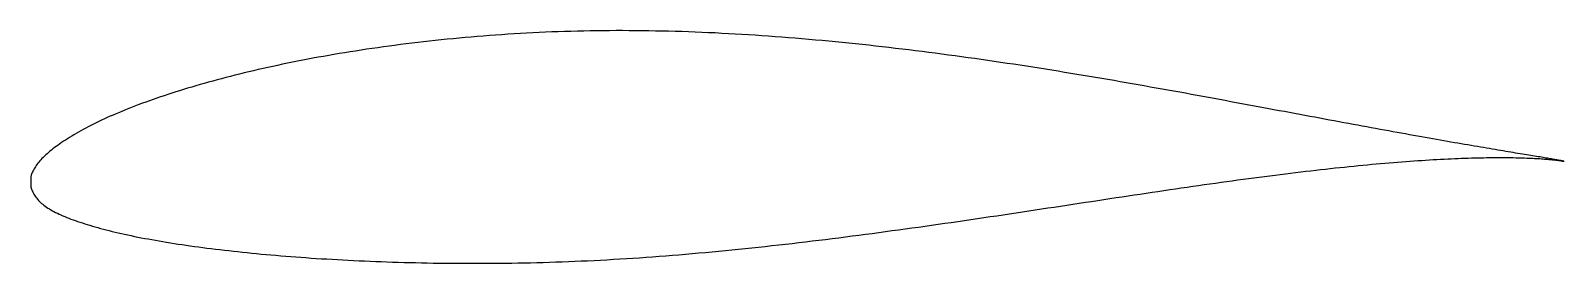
# Model space of a CAD drawing. Header units: metres. Extents: x -16 to 32.5, y -2.7 to 4.7.
import ezdxf

# ---------------------------------------------------------------- set-up
doc = ezdxf.new("R2010")
doc.units = ezdxf.units.M

msp = doc.modelspace()

# ---------------------------------------------------------------- linework, layer by layer
msp.add_lwpolyline([(32.512, 0.544), (32.512, 0.544), (32.509, 0.545), (32.504, 0.546), (32.498, 0.548), (32.489, 0.55), (32.479, 0.552), (32.467, 0.555), (32.453, 0.558), (32.437, 0.561), (32.42, 0.565), (32.4, 0.569), (32.379, 0.573), (32.356, 0.577), (32.331, 0.582), (32.304, 0.587), (32.275, 0.592), (32.245, 0.597), (32.213, 0.603), (32.179, 0.609), (32.143, 0.616), (32.105, 0.622), (32.065, 0.629), (32.024, 0.636), (31.98, 0.643), (31.935, 0.651), (31.888, 0.659), (31.84, 0.667), (31.789, 0.675), (31.737, 0.684), (31.683, 0.693), (31.627, 0.702), (31.569, 0.712), (31.51, 0.722), (31.449, 0.732), (31.386, 0.742), (31.321, 0.753), (31.255, 0.764), (31.186, 0.775), (31.116, 0.786), (31.045, 0.798), (30.971, 0.81), (30.896, 0.823), (30.819, 0.835), (30.74, 0.848), (30.66, 0.862), (30.578, 0.875), (30.494, 0.889), (30.408, 0.903), (30.321, 0.918), (30.232, 0.933), (30.141, 0.948), (30.049, 0.964), (29.955, 0.98), (29.86, 0.996), (29.762, 1.012), (29.663, 1.029), (29.563, 1.046), (29.461, 1.064), (29.357, 1.081), (29.252, 1.1), (29.145, 1.118), (29.036, 1.137), (28.926, 1.156), (28.814, 1.176), (28.701, 1.195), (28.586, 1.216), (28.469, 1.236), (28.351, 1.257), (28.232, 1.278), (28.111, 1.3), (27.988, 1.322), (27.864, 1.344), (27.738, 1.366), (27.611, 1.389), (27.483, 1.412), (27.353, 1.436), (27.221, 1.46), (27.088, 1.484), (26.954, 1.508), (26.818, 1.533), (26.681, 1.558), (26.542, 1.583), (26.402, 1.609), (26.26, 1.635), (26.118, 1.661), (25.973, 1.688), (25.828, 1.715), (25.681, 1.742), (25.533, 1.769), (25.383, 1.797), (25.232, 1.825), (25.08, 1.853), (24.926, 1.882), (24.772, 1.911), (24.616, 1.94), (24.458, 1.969), (24.3, 1.999), (24.14, 2.028), (23.979, 2.058), (23.817, 2.089), (23.654, 2.119), (23.489, 2.15), (23.324, 2.181), (23.157, 2.212), (22.989, 2.243), (22.82, 2.275), (22.649, 2.307), (22.478, 2.339), (22.306, 2.371), (22.132, 2.403), (21.958, 2.435), (21.782, 2.468), (21.605, 2.501), (21.428, 2.534), (21.249, 2.566), (21.069, 2.599), (20.889, 2.632), (20.707, 2.666), (20.524, 2.699), (20.341, 2.732), (20.156, 2.765), (19.971, 2.799), (19.785, 2.832), (19.598, 2.866), (19.41, 2.899), (19.221, 2.933), (19.031, 2.966), (18.841, 3), (18.649, 3.033), (18.457, 3.066), (18.264, 3.1), (18.071, 3.133), (17.876, 3.166), (17.681, 3.199), (17.485, 3.232), (17.289, 3.265), (17.091, 3.298), (16.894, 3.331), (16.695, 3.363), (16.496, 3.396), (16.296, 3.428), (16.095, 3.46), (15.894, 3.492), (15.693, 3.523), (15.49, 3.555), (15.288, 3.586), (15.084, 3.617), (14.88, 3.648), (14.676, 3.678), (14.471, 3.709), (14.266, 3.739), (14.06, 3.768), (13.854, 3.798), (13.647, 3.827), (13.44, 3.855), (13.233, 3.884), (13.025, 3.912), (12.817, 3.94), (12.608, 3.967), (12.399, 3.994), (12.19, 4.02), (11.981, 4.047), (11.771, 4.073), (11.561, 4.098), (11.351, 4.123), (11.14, 4.147), (10.929, 4.172), (10.718, 4.195), (10.507, 4.219), (10.296, 4.241), (10.085, 4.264), (9.873, 4.286), (9.661, 4.307), (9.45, 4.328), (9.238, 4.348), (9.026, 4.368), (8.814, 4.387), (8.602, 4.406), (8.389, 4.425), (8.177, 4.442), (7.965, 4.46), (7.753, 4.476), (7.541, 4.492), (7.329, 4.508), (7.117, 4.523), (6.906, 4.537), (6.694, 4.55), (6.482, 4.563), (6.271, 4.576), (6.06, 4.587), (5.849, 4.598), (5.638, 4.609), (5.427, 4.619), (5.217, 4.628), (5.006, 4.636), (4.796, 4.644), (4.587, 4.651), (4.377, 4.658), (4.168, 4.663), (3.959, 4.668), (3.751, 4.672), (3.543, 4.676), (3.335, 4.679), (3.127, 4.681), (2.92, 4.682), (2.714, 4.683), (2.508, 4.683), (2.302, 4.682), (2.097, 4.68), (1.892, 4.678), (1.688, 4.675), (1.484, 4.671), (1.281, 4.667), (1.078, 4.661), (0.876, 4.655), (0.674, 4.648), (0.473, 4.641), (0.273, 4.633), (0.073, 4.624), (-0.126, 4.614), (-0.325, 4.604), (-0.523, 4.593), (-0.72, 4.581), (-0.916, 4.569), (-1.112, 4.556), (-1.307, 4.542), (-1.502, 4.528), (-1.695, 4.513), (-1.888, 4.497), (-2.08, 4.481), (-2.271, 4.464), (-2.462, 4.446), (-2.651, 4.428), (-2.84, 4.41), (-3.028, 4.39), (-3.215, 4.37), (-3.402, 4.35), (-3.587, 4.329), (-3.771, 4.308), (-3.955, 4.286), (-4.137, 4.263), (-4.319, 4.24), (-4.5, 4.217), (-4.679, 4.193), (-4.858, 4.168), (-5.036, 4.143), (-5.213, 4.118), (-5.388, 4.092), (-5.563, 4.066), (-5.736, 4.039), (-5.909, 4.012), (-6.08, 3.984), (-6.251, 3.956), (-6.42, 3.927), (-6.588, 3.898), (-6.755, 3.868), (-6.921, 3.839), (-7.085, 3.808), (-7.249, 3.777), (-7.411, 3.746), (-7.572, 3.715), (-7.732, 3.683), (-7.891, 3.651), (-8.048, 3.618), (-8.205, 3.585), (-8.36, 3.551), (-8.513, 3.518), (-8.666, 3.483), (-8.817, 3.449), (-8.967, 3.414), (-9.115, 3.379), (-9.262, 3.344), (-9.408, 3.308), (-9.553, 3.273), (-9.696, 3.236), (-9.838, 3.2), (-9.978, 3.163), (-10.117, 3.126), (-10.255, 3.089), (-10.391, 3.051), (-10.526, 3.014), (-10.659, 2.976), (-10.791, 2.938), (-10.922, 2.899), (-11.051, 2.861), (-11.178, 2.822), (-11.304, 2.783), (-11.429, 2.744), (-11.552, 2.704), (-11.674, 2.665), (-11.794, 2.625), (-11.912, 2.585), (-12.029, 2.545), (-12.145, 2.505), (-12.258, 2.464), (-12.371, 2.424), (-12.482, 2.383), (-12.591, 2.343), (-12.698, 2.302), (-12.804, 2.261), (-12.909, 2.22), (-13.012, 2.179), (-13.113, 2.137), (-13.212, 2.096), (-13.31, 2.054), (-13.406, 2.013), (-13.501, 1.971), (-13.594, 1.929), (-13.685, 1.887), (-13.775, 1.845), (-13.863, 1.803), (-13.949, 1.761), (-14.034, 1.719), (-14.117, 1.677), (-14.198, 1.635), (-14.277, 1.593), (-14.355, 1.551), (-14.431, 1.509), (-14.506, 1.467), (-14.578, 1.426), (-14.649, 1.384), (-14.718, 1.343), (-14.786, 1.302), (-14.851, 1.261), (-14.915, 1.221), (-14.977, 1.18), (-15.038, 1.14), (-15.096, 1.1), (-15.153, 1.06), (-15.208, 1.021), (-15.261, 0.981), (-15.313, 0.942), (-15.363, 0.903), (-15.41, 0.864), (-15.457, 0.825), (-15.501, 0.787), (-15.543, 0.748), (-15.584, 0.71), (-15.623, 0.672), (-15.66, 0.634), (-15.695, 0.596), (-15.729, 0.559), (-15.76, 0.521), (-15.79, 0.484), (-15.818, 0.448), (-15.844, 0.411), (-15.868, 0.375), (-15.891, 0.339), (-15.911, 0.304), (-15.93, 0.27), (-15.947, 0.237), (-15.962, 0.204), (-15.976, 0.173), (-15.987, 0.143), (-15.997, 0.115), (-16.005, 0.091), (-16.011, 0.069), (-16.015, 0.053), (-16.018, 0.042), (-16.014, -0.268), (-16.013, -0.27), (-16.01, -0.278), (-16.005, -0.29), (-15.998, -0.307), (-15.989, -0.331), (-15.979, -0.359), (-15.966, -0.39), (-15.952, -0.422), (-15.936, -0.455), (-15.918, -0.489), (-15.898, -0.523), (-15.876, -0.557), (-15.852, -0.59), (-15.827, -0.623), (-15.799, -0.656), (-15.77, -0.689), (-15.739, -0.721), (-15.707, -0.752), (-15.672, -0.784), (-15.636, -0.814), (-15.598, -0.845), (-15.558, -0.875), (-15.516, -0.904), (-15.472, -0.933), (-15.427, -0.962), (-15.379, -0.99), (-15.33, -1.018), (-15.28, -1.045), (-15.227, -1.073), (-15.173, -1.099), (-15.117, -1.126), (-15.059, -1.152), (-14.999, -1.178), (-14.937, -1.204), (-14.874, -1.229), (-14.809, -1.255), (-14.742, -1.28), (-14.674, -1.305), (-14.604, -1.33), (-14.532, -1.355), (-14.458, -1.38), (-14.383, -1.405), (-14.305, -1.43), (-14.227, -1.454), (-14.146, -1.479), (-14.064, -1.503), (-13.98, -1.527), (-13.894, -1.552), (-13.806, -1.576), (-13.717, -1.6), (-13.627, -1.624), (-13.534, -1.647), (-13.44, -1.67), (-13.344, -1.694), (-13.247, -1.717), (-13.148, -1.739), (-13.048, -1.762), (-12.945, -1.784), (-12.841, -1.806), (-12.736, -1.828), (-12.629, -1.849), (-12.52, -1.87), (-12.41, -1.892), (-12.298, -1.912), (-12.185, -1.933), (-12.07, -1.953), (-11.954, -1.973), (-11.836, -1.993), (-11.716, -2.013), (-11.595, -2.033), (-11.472, -2.052), (-11.348, -2.071), (-11.223, -2.089), (-11.096, -2.108), (-10.967, -2.126), (-10.837, -2.145), (-10.706, -2.162), (-10.573, -2.18), (-10.439, -2.197), (-10.303, -2.215), (-10.166, -2.231), (-10.027, -2.248), (-9.887, -2.265), (-9.746, -2.281), (-9.603, -2.297), (-9.459, -2.312), (-9.314, -2.328), (-9.167, -2.343), (-9.019, -2.358), (-8.87, -2.372), (-8.719, -2.387), (-8.567, -2.401), (-8.414, -2.414), (-8.26, -2.428), (-8.104, -2.441), (-7.947, -2.454), (-7.789, -2.467), (-7.629, -2.479), (-7.469, -2.491), (-7.307, -2.502), (-7.144, -2.514), (-6.98, -2.525), (-6.814, -2.535), (-6.648, -2.545), (-6.48, -2.555), (-6.311, -2.565), (-6.141, -2.574), (-5.971, -2.583), (-5.798, -2.592), (-5.625, -2.6), (-5.451, -2.608), (-5.276, -2.615), (-5.1, -2.622), (-4.923, -2.629), (-4.744, -2.635), (-4.565, -2.641), (-4.385, -2.646), (-4.204, -2.651), (-4.022, -2.656), (-3.839, -2.661), (-3.655, -2.665), (-3.47, -2.668), (-3.284, -2.672), (-3.098, -2.674), (-2.91, -2.677), (-2.722, -2.679), (-2.533, -2.68), (-2.343, -2.682), (-2.152, -2.682), (-1.96, -2.682), (-1.768, -2.682), (-1.575, -2.681), (-1.381, -2.68), (-1.186, -2.678), (-0.991, -2.676), (-0.795, -2.673), (-0.599, -2.67), (-0.401, -2.666), (-0.203, -2.662), (-0.005, -2.657), (0.195, -2.652), (0.395, -2.646), (0.595, -2.639), (0.796, -2.632), (0.998, -2.624), (1.2, -2.616), (1.402, -2.608), (1.606, -2.598), (1.809, -2.588), (2.013, -2.578), (2.218, -2.567), (2.423, -2.555), (2.629, -2.543), (2.835, -2.53), (3.041, -2.517), (3.248, -2.503), (3.455, -2.489), (3.662, -2.474), (3.87, -2.458), (4.078, -2.443), (4.287, -2.426), (4.495, -2.409), (4.704, -2.392), (4.914, -2.374), (5.123, -2.355), (5.333, -2.336), (5.543, -2.317), (5.753, -2.297), (5.964, -2.276), (6.174, -2.256), (6.385, -2.234), (6.596, -2.213), (6.807, -2.191), (7.018, -2.168), (7.229, -2.145), (7.44, -2.122), (7.652, -2.098), (7.863, -2.074), (8.074, -2.05), (8.286, -2.025), (8.497, -2), (8.708, -1.975), (8.92, -1.949), (9.131, -1.923), (9.342, -1.897), (9.553, -1.87), (9.764, -1.843), (9.975, -1.816), (10.186, -1.789), (10.396, -1.761), (10.607, -1.733), (10.817, -1.705), (11.027, -1.677), (11.237, -1.648), (11.447, -1.62), (11.656, -1.591), (11.865, -1.562), (12.074, -1.533), (12.283, -1.503), (12.491, -1.474), (12.699, -1.445), (12.906, -1.415), (13.114, -1.385), (13.32, -1.355), (13.527, -1.325), (13.733, -1.295), (13.939, -1.265), (14.144, -1.234), (14.349, -1.204), (14.553, -1.174), (14.757, -1.143), (14.96, -1.113), (15.163, -1.082), (15.365, -1.052), (15.567, -1.021), (15.768, -0.991), (15.969, -0.961), (16.169, -0.93), (16.368, -0.9), (16.567, -0.87), (16.765, -0.84), (16.963, -0.809), (17.16, -0.78), (17.356, -0.75), (17.551, -0.72), (17.746, -0.69), (17.94, -0.661), (18.134, -0.632), (18.326, -0.603), (18.518, -0.574), (18.709, -0.545), (18.9, -0.516), (19.089, -0.488), (19.278, -0.46), (19.465, -0.432), (19.652, -0.404), (19.839, -0.377), (20.024, -0.349), (20.208, -0.322), (20.392, -0.296), (20.574, -0.269), (20.756, -0.243), (20.936, -0.217), (21.116, -0.191), (21.295, -0.166), (21.472, -0.141), (21.649, -0.116), (21.825, -0.092), (21.999, -0.068), (22.173, -0.044), (22.346, -0.021), (22.517, 0.002), (22.688, 0.025), (22.857, 0.047), (23.025, 0.069), (23.192, 0.091), (23.358, 0.112), (23.523, 0.133), (23.687, 0.153), (23.849, 0.173), (24.01, 0.193), (24.171, 0.212), (24.33, 0.231), (24.487, 0.25), (24.644, 0.268), (24.799, 0.285), (24.953, 0.302), (25.106, 0.319), (25.257, 0.336), (25.407, 0.352), (25.556, 0.367), (25.704, 0.382), (25.85, 0.397), (25.995, 0.411), (26.138, 0.425), (26.28, 0.439), (26.421, 0.452), (26.561, 0.465), (26.699, 0.477), (26.835, 0.489), (26.971, 0.5), (27.104, 0.511), (27.237, 0.522), (27.368, 0.532), (27.497, 0.542), (27.625, 0.551), (27.752, 0.561), (27.877, 0.569), (28.001, 0.577), (28.123, 0.585), (28.243, 0.593), (28.362, 0.6), (28.48, 0.607), (28.596, 0.613), (28.71, 0.619), (28.823, 0.624), (28.935, 0.629), (29.044, 0.634), (29.153, 0.639), (29.259, 0.643), (29.364, 0.646), (29.468, 0.65), (29.57, 0.653), (29.67, 0.656), (29.768, 0.658), (29.865, 0.66), (29.961, 0.662), (30.054, 0.663), (30.146, 0.665), (30.237, 0.665), (30.325, 0.666), (30.412, 0.666), (30.497, 0.666), (30.581, 0.666), (30.663, 0.666), (30.743, 0.665), (30.822, 0.664), (30.898, 0.663), (30.974, 0.661), (31.047, 0.66), (31.118, 0.658), (31.188, 0.656), (31.256, 0.654), (31.323, 0.651), (31.387, 0.649), (31.45, 0.646), (31.511, 0.643), (31.571, 0.64), (31.628, 0.637), (31.684, 0.634), (31.738, 0.631), (31.79, 0.628), (31.841, 0.624), (31.889, 0.62), (31.936, 0.617), (31.981, 0.613), (32.024, 0.609), (32.066, 0.606), (32.105, 0.602), (32.143, 0.598), (32.179, 0.594), (32.213, 0.59), (32.245, 0.587), (32.276, 0.583), (32.304, 0.579), (32.331, 0.576), (32.356, 0.572), (32.379, 0.569), (32.4, 0.566), (32.42, 0.563), (32.437, 0.56), (32.453, 0.557), (32.467, 0.554), (32.479, 0.552), (32.489, 0.55), (32.498, 0.548), (32.504, 0.546), (32.509, 0.545), (32.512, 0.544), (32.512, 0.544)], close=True)

doc.saveas('drawing.dxf')
